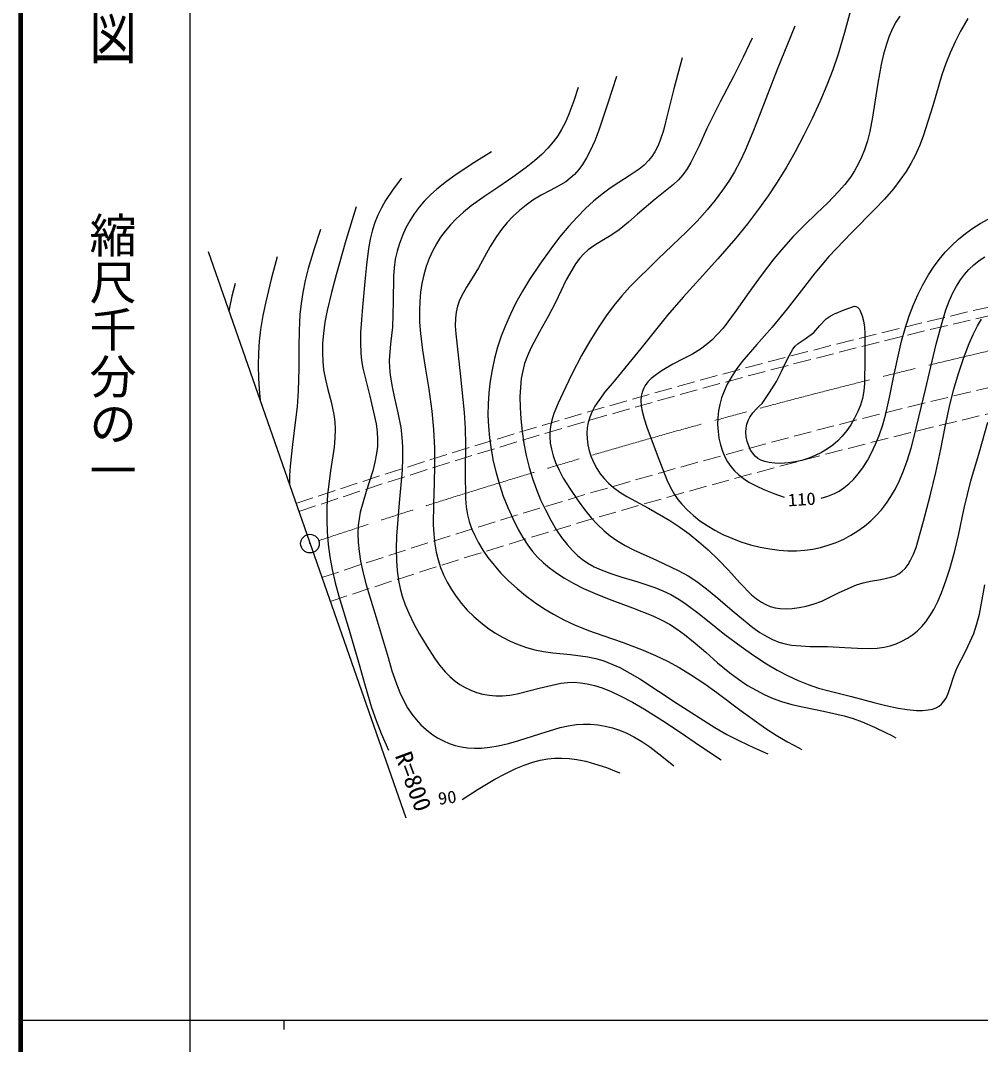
# Model space of a CAD drawing. Units: millimetres, scale not verified. Extents: x 40000 to 680000, y 20000 to 380000.
# Drawn here: x 40000 to 142063, y 202409 to 311340 of the extents above; entities that cross this region are included whole.
import ezdxf
from ezdxf.enums import TextEntityAlignment as Align

# ---------------------------------------------------------------- set-up
doc = ezdxf.new("R2010")
doc.units = ezdxf.units.MM
doc.header["$LTSCALE"] = 1000
doc.linetypes.add('CHAIN', pattern=[18.5, 12, -1.5, 3.5, -1.5])
doc.linetypes.add('USER1', pattern=[2.5, 1.875, -0.625])
for name, color, linetype, lineweight in [('M-BGD', 7, 'Continuous', 25), ('M-BMK', 2, 'CHAIN', 13), ('M-STR', 1, 'Continuous', 13), ('M-TTL', 2, 'Continuous', 140), ('M-TTL-BAND', 7, 'Continuous', 25)]:
    doc.layers.add(name, color=color, linetype=linetype, lineweight=lineweight)
doc.styles.add('@ＭＳ ゴシック', font='')
doc.styles.add('ＭＳ ゴシック', font='')
doc.styles.get('@ＭＳ ゴシック').set_extended_font_data('@MS Gothic')
doc.styles.get('ＭＳ ゴシック').set_extended_font_data('MS Gothic')

# ---------------------------------------------------------------- blocks, each defined once
blk = doc.blocks.new('BUHIN1')
at = {"color": 7, "linetype": 'Continuous', "lineweight": 25}
for radius in [995, 30]:
    blk.add_circle((0, 0), radius, dxfattribs=at)

msp = doc.modelspace()

# ---------------------------------------------------------------- linework, layer by layer
at = {"layer": 'M-BGD'}
msp.add_line((59937, 286749), (80950, 226532), dxfattribs=at)
for points in [[(128258, 312413), (127618, 310069), (126922, 307743), (126359, 306100), (125739, 304476), (124988, 302688), (124177, 300913), (123297, 299124), (122358, 297353), (121435, 295734), (120461, 294148), (119496, 292689), (118477, 291256), (117287, 289703), (116044, 288179), (114149, 285987), (112201, 283826), (110453, 281910), (108770, 279976), (105942, 276437), (102928, 272763), (102170, 271856), (101470, 270926), (101073, 270307), (100735, 269669), (100512, 269128), (100344, 268562), (100247, 268014), (100209, 267449), (100230, 266834), (100313, 266215), (100462, 265567), (100674, 264921), (100947, 264284), (101274, 263676), (101637, 263122), (102050, 262604), (102523, 262113), (103041, 261663), (103731, 261157), (104459, 260699), (106762, 259452), (109042, 258148), (110091, 257457), (111095, 256723), (112123, 255896), (113117, 255018), (114200, 253974), (115264, 252864), (116483, 251533), (117729, 250261), (118241, 249830), (118775, 249457), (119234, 249205), (119716, 249008), (120224, 248869), (120761, 248785), (121386, 248753), (122026, 248783), (122777, 248883), (123529, 249045), (124374, 249289), (125188, 249587), (127036, 250478), (128882, 251302), (129597, 251519), (130361, 251687), (131473, 251875), (132529, 252113), (132976, 252275), (133386, 252488), (133730, 252747), (134038, 253055), (134357, 253470), (134637, 253934), (134943, 254583), (135205, 255280), (136006, 258093), (136706, 260764), (137299, 263252), (137830, 265734), (138290, 268098), (138807, 270443), (139236, 272113), (139733, 273803), (140263, 275385), (140865, 276993), (141279, 277942), (141742, 278856), (142161, 279562)], [(133479, 311812), (133071, 311165), (132708, 310476), (132354, 309664), (132053, 308821), (131745, 307754), (131492, 306659), (131135, 304657), (130837, 302640), (130590, 301065), (130288, 299527), (130039, 298541), (129734, 297576), (129427, 296795), (129067, 296041), (128677, 295343), (128229, 294665), (127634, 293888), (126977, 293132), (125839, 291960), (124641, 290814), (123372, 289601), (122155, 288357), (121105, 287183), (120100, 285970), (118746, 284210), (117434, 282406), (116091, 280500), (114693, 278620), (114117, 277956), (113495, 277332), (112911, 276834), (112286, 276380), (111432, 275853), (110527, 275367), (109366, 274764), (108208, 274093), (107611, 273688), (107059, 273240), (106708, 272886), (106414, 272505), (106219, 272159), (106079, 271788), (105989, 271361), (105958, 270915), (105988, 270364), (106082, 269783), (106297, 268948), (106584, 268084), (107670, 265132), (108713, 262464), (109102, 261671), (109541, 260912), (109894, 260391), (110316, 259879), (110898, 259265), (111533, 258686), (112240, 258124), (112989, 257607), (113810, 257115), (114674, 256668), (115608, 256254), (116578, 255891), (117600, 255573), (118649, 255311), (119649, 255122), (120645, 254995), (121579, 254933), (122509, 254932), (123375, 254990), (124237, 255108), (125057, 255283), (125873, 255519), (126701, 255820), (127515, 256181), (128292, 256592), (129037, 257053), (129728, 257551), (130386, 258100), (130977, 258670), (131529, 259288), (132063, 259978), (132546, 260701), (133025, 261532), (133453, 262394), (133890, 263423), (134273, 264481), (134692, 265842), (135055, 267232), (136212, 272089), (137355, 276914), (137841, 278734), (138388, 280547), (138732, 281473), (139128, 282368), (139502, 283076), (139931, 283758), (140360, 284330), (140836, 284866), (141345, 285350), (141906, 285799), (142523, 286213)], [(140716, 311544), (139951, 310212), (139364, 309079), (138828, 307911), (138366, 306750), (137954, 305552), (136991, 302263), (135978, 299019), (135580, 297996), (135126, 296994), (134661, 296121), (134145, 295278), (133500, 294350), (132796, 293444), (131848, 292338), (130840, 291254), (128351, 288766), (125923, 286251), (124439, 284444), (122994, 282588), (121496, 280664), (119907, 278721), (118278, 276885), (116703, 275022), (116099, 274206), (115544, 273358), (115141, 272638), (114794, 271893), (114537, 271207), (114337, 270497), (114205, 269812), (114129, 269096), (114113, 268356), (114157, 267613), (114259, 266898), (114422, 266187), (114630, 265541), (114891, 264925), (115181, 264391), (115523, 263888), (115905, 263437), (116330, 263030), (116857, 262615), (117434, 262239), (118203, 261822), (119017, 261450), (120090, 261025), (121189, 260625)], [(122310, 310732), (120443, 306115), (118620, 301448), (117858, 299470), (117042, 297522), (116498, 296368), (115897, 295236), (115297, 294241), (114645, 293278), (113855, 292225), (113014, 291206), (111938, 290009), (110815, 288850), (107766, 285940), (104789, 283015), (103917, 282046), (103090, 281037), (102260, 279914), (101470, 278745), (100528, 277229), (99639, 275686), (98625, 273731), (97643, 271704), (97149, 270625), (96710, 269521), (96497, 268834), (96344, 268142), (96275, 267581), (96266, 267010), (96321, 266382), (96436, 265754), (96632, 265043), (96890, 264338), (97269, 263500), (97711, 262668), (98469, 261431), (99272, 260234), (99958, 259312), (100679, 258440), (101338, 257732), (102040, 257067), (102705, 256515), (103412, 256006), (104281, 255491), (105180, 255029), (107607, 253944), (110006, 252805), (110971, 252251), (111903, 251647), (112929, 250893), (113935, 250079), (115878, 248397), (117865, 246758), (118586, 246251), (119338, 245796), (119966, 245481), (120623, 245218), (121289, 245033), (121974, 244906), (122944, 244804), (123948, 244761), (125784, 244737), (127623, 244652), (128984, 244558), (130330, 244525), (131071, 244565), (131807, 244665), (132450, 244818), (133082, 245031), (133704, 245302), (134299, 245626), (134834, 245985), (135338, 246395), (135812, 246863), (136248, 247380), (136693, 248010), (137092, 248678), (137528, 249543), (137917, 250447), (138384, 251721), (138794, 253015), (139282, 254791), (139706, 256563), (140342, 259474), (141035, 262363), (141967, 265443), (142859, 268604)], [(117785, 309453), (116839, 307435), (115837, 305442), (114383, 302674), (112973, 299859), (112144, 298019), (111266, 296217), (110868, 295554), (110422, 294929), (109951, 294390), (109426, 293882), (107488, 292335), (105585, 290737), (104637, 289879), (103651, 289070), (102753, 288465), (101808, 287902), (101069, 287443), (100365, 286935), (99898, 286512), (99475, 286048), (99016, 285443), (98600, 284795), (98021, 283735), (97480, 282618), (96837, 281260), (96144, 279939), (95165, 278220), (94251, 276493), (93892, 275682), (93591, 274852), (93389, 274059), (93245, 273252), (93141, 272302), (93096, 271330), (93109, 270155), (93182, 268963), (93323, 267634), (93522, 266326), (93773, 265054), (94083, 263799), (94434, 262620), (94843, 261458), (95292, 260361), (95802, 259274), (96372, 258194), (96999, 257138), (97531, 256349), (98111, 255596), (98642, 254999), (99216, 254444), (99743, 254010), (100315, 253619), (100997, 253237), (101721, 252901), (102753, 252506), (103828, 252160), (105644, 251628), (107445, 251038), (108307, 250685), (109141, 250279), (109978, 249797), (110783, 249264), (112009, 248345), (113207, 247372), (114888, 246038), (116607, 244750), (117952, 243801), (119325, 242906), (120461, 242232), (121621, 241615), (122663, 241124), (123729, 240690), (124828, 240331), (125949, 240028), (128355, 239443), (130718, 238807), (131991, 238473), (133320, 238188), (134259, 238045), (135257, 237957), (135895, 237950), (136508, 238004), (136945, 238094), (137355, 238241), (137659, 238408), (137923, 238622), (138178, 238917), (138398, 239269), (138664, 239849), (138889, 240495), (139200, 241486), (139561, 242438), (140507, 244303), (141368, 246137), (141683, 247150), (141941, 248183), (142518, 251290)], [(110337, 307349), (109461, 304059), (108615, 300649), (108346, 299620), (108021, 298615), (107755, 297971), (107436, 297356), (107126, 296880), (106762, 296433), (106288, 295963), (105765, 295530), (104723, 294805), (103617, 294110), (102704, 293513), (101837, 292874), (100935, 292131), (100076, 291348), (99169, 290432), (98298, 289469), (97316, 288281), (96371, 287043), (95208, 285421), (94100, 283772), (93362, 282553), (92676, 281305), (92087, 280110), (91551, 278889), (91111, 277746), (90724, 276573), (90405, 275385), (90145, 274182), (89943, 272968), (89800, 271743), (89720, 270560), (89699, 269362), (89747, 268148), (89856, 266928), (90027, 265695), (90260, 264461), (90556, 263218), (90911, 261987), (91331, 260753), (91809, 259536), (92333, 258357), (92913, 257202), (93404, 256343), (93945, 255515), (94440, 254860), (94979, 254247), (95587, 253655), (96242, 253100), (97007, 252536), (97821, 252012), (98820, 251448), (99866, 250928), (101357, 250273), (102884, 249668), (105082, 248862), (107217, 248015), (108120, 247587), (108991, 247109), (109811, 246598), (110609, 246030), (111740, 245116), (112849, 244143), (114109, 243024), (115415, 241944), (116339, 241258), (117305, 240617), (118207, 240088), (119134, 239613), (120013, 239229), (120911, 238902), (122002, 238585), (123121, 238322), (125355, 237878), (127569, 237376), (128541, 237082), (129494, 236731), (130777, 236175), (132050, 235558), (132553, 235304), (133055, 235048)], [(103366, 305379), (102460, 302553), (101468, 299657), (101044, 298548), (100563, 297459), (100176, 296717), (99743, 296018), (99343, 295478), (98896, 294974), (98453, 294564), (97963, 294194), (97153, 293698), (96298, 293246), (95372, 292760), (94477, 292222), (93751, 291708), (93056, 291142), (92380, 290512), (91747, 289839), (91147, 289114), (90597, 288356), (89944, 287291), (89338, 286189), (88707, 285043), (88016, 283915), (87415, 282983), (86872, 282029), (86632, 281494), (86451, 280942), (86322, 280324), (86250, 279680), (86229, 278843), (86268, 277991), (86758, 273772), (87177, 269655), (87277, 267954), (87318, 266239), (87281, 263347), (87305, 260472), (87388, 259614), (87531, 258758), (87716, 258032), (87962, 257311), (88290, 256542), (88680, 255782), (89160, 254984), (89701, 254204), (90349, 253382), (91044, 252598), (91897, 251731), (92786, 250914), (93689, 250168), (94634, 249466), (95635, 248797), (96666, 248181), (97761, 247599), (98883, 247070), (100386, 246462), (101906, 245913), (104077, 245159), (106215, 244352), (107503, 243795), (108781, 243178), (110018, 242502), (111228, 241774), (112653, 240836), (114045, 239849), (116627, 237910), (119235, 236028), (120339, 235313), (121483, 234644), (122272, 234220), (123069, 233806)], [(99274, 304222), (98811, 302775), (98297, 301364), (97935, 300534), (97523, 299739), (97110, 299075), (96641, 298437), (96067, 297765), (95444, 297128), (94633, 296398), (93773, 295704), (92329, 294656), (90843, 293651), (89358, 292651), (87918, 291610), (87104, 290951), (86335, 290251), (85725, 289618), (85151, 288935), (84666, 288275), (84223, 287568), (83815, 286801), (83459, 286004), (83146, 285153), (82887, 284274), (82681, 283353), (82536, 282426), (82443, 281440), (82409, 280442), (82437, 279252), (82527, 278053), (82742, 276256), (83019, 274451), (83401, 272109), (83720, 269782), (83893, 267826), (84006, 265863), (84024, 264011), (83982, 262135), (83901, 259924), (83880, 257725), (83929, 256687), (84039, 255645), (84186, 254799), (84392, 253965), (84653, 253165), (84976, 252372), (85365, 251582), (85812, 250808), (86318, 250056), (86874, 249338), (87503, 248629), (88183, 247954), (88894, 247326), (89643, 246745), (90425, 246215), (91238, 245737), (92070, 245317), (92925, 244953), (93782, 244653), (94665, 244408), (95615, 244216), (96587, 244081), (98459, 243894), (100299, 243649), (101164, 243458), (102020, 243206), (102875, 242882), (103712, 242499), (104788, 241927), (105841, 241298), (109831, 238675), (113805, 236133), (115111, 235392), (116446, 234703), (117936, 234006), (119444, 233338)], [(90085, 297362), (88184, 296181), (86307, 294943), (85274, 294202), (84277, 293413), (83584, 292794), (82931, 292130), (82378, 291479), (81869, 290787), (81396, 290043), (80975, 289266), (80608, 288462), (80293, 287627), (80042, 286794), (79848, 285941), (79719, 285040), (79650, 284124), (79629, 281424), (79549, 278716), (79348, 276938), (79210, 275176), (79228, 274395), (79308, 273605), (79513, 272375), (79779, 271147), (80131, 269605), (80426, 268048), (80550, 267021), (80615, 265983), (80622, 264754), (80569, 263509), (80242, 260017), (79974, 256502), (79946, 255182), (79978, 253870), (80059, 252815), (80202, 251759), (80366, 250918), (80589, 250096), (80903, 249187), (81279, 248283), (81817, 247173), (82423, 246063), (83183, 244778), (84002, 243513), (84549, 242767), (85135, 242067), (85645, 241545), (86197, 241067), (86714, 240696), (87266, 240376), (87863, 240095), (88487, 239868), (89152, 239692), (89842, 239571), (90540, 239512), (91240, 239513), (92018, 239582), (92787, 239712), (95132, 240318), (97448, 240854), (98146, 240928), (98860, 240943), (99548, 240894), (100244, 240783), (101033, 240590), (101824, 240335), (102804, 239944), (103764, 239496), (105074, 238810), (106338, 238079), (108253, 236871), (110128, 235618), (112304, 234155), (114497, 232698)], [(80500, 294560), (79635, 293383), (78822, 292175), (78382, 291421), (77993, 290636), (77684, 289861), (77431, 289064), (77191, 288083), (77005, 287069), (76786, 285332), (76624, 283573), (76362, 280852), (76163, 278154), (76147, 277052), (76191, 275942), (76268, 275159), (76408, 274364), (77146, 271387), (77818, 268424), (77922, 267595), (77966, 266757), (77945, 266018), (77862, 265272), (77687, 264354), (77450, 263437), (76758, 261235), (76126, 259021), (75990, 258319), (75915, 257616), (75881, 256731), (75906, 255844), (76001, 254841), (76157, 253826), (76424, 252565), (76753, 251296), (77934, 247470), (79073, 243577), (79491, 242151), (79961, 240763), (80331, 239841), (80753, 238953), (81153, 238240), (81609, 237551), (82065, 236967), (82573, 236416), (83126, 235908), (83729, 235437), (84334, 235041), (84965, 234698), (85572, 234434), (86203, 234225), (86857, 234069), (87531, 233970), (88272, 233925), (89020, 233941), (89893, 234026), (90771, 234171), (91879, 234427), (92981, 234744), (95197, 235470), (97365, 236118), (98241, 236311), (99122, 236443), (99865, 236497), (100626, 236491), (101393, 236421), (102158, 236291), (102933, 236099), (103698, 235845), (104464, 235525), (105210, 235148), (106066, 234640), (106893, 234079), (108189, 233089), (109456, 232047)], [(75693, 291518), (74596, 287938), (73545, 284299), (73047, 282417), (72602, 280503), (72371, 279265), (72202, 278026), (72118, 276997), (72095, 275971), (72132, 275068), (72229, 274169), (72420, 273138), (72674, 272102), (73022, 270768), (73308, 269432), (73410, 268648), (73452, 267852), (73430, 266914), (73346, 265962), (72971, 263439), (72655, 260902), (72580, 259565), (72565, 258230), (72611, 256919), (72716, 255614), (72888, 254278), (73120, 252945), (73444, 251517), (73829, 250091), (74943, 246476), (76000, 242844), (76631, 240549), (77319, 238276), (77807, 236883), (78355, 235501), (78729, 234617), (79114, 233726)], [(125113, 260535), (125833, 260747), (126528, 261014), (127045, 261289), (127543, 261622), (128066, 262049), (128554, 262527), (129072, 263125), (129551, 263771), (130047, 264547), (130490, 265353), (130916, 266259), (131289, 267194), (131669, 268328), (131995, 269493), (132438, 271408), (132829, 273368), (133224, 275306), (133675, 277217), (134052, 278572), (134487, 279914), (134911, 281037), (135395, 282149), (135934, 283222), (136528, 284270), (137080, 285114), (137683, 285926), (138320, 286686), (139010, 287414), (139721, 288077), (140470, 288693), (141231, 289243), (142031, 289746), (142870, 290199)], [(71886, 289110), (71207, 287043), (70589, 284968), (70265, 283682), (70000, 282388), (69828, 281231), (69713, 280055), (69629, 278363), (69605, 276652), (69599, 274303), (69533, 271947), (69397, 270251), (69201, 268561), (68906, 266249), (68672, 263934), (68615, 262947), (68590, 261952)], [(67299, 286208), (66653, 283819), (66068, 281425), (65767, 279955), (65523, 278470), (65378, 277237), (65292, 275990), (65271, 274656), (65312, 273308), (65381, 272108), (65466, 270906)], [(62822, 283375), (62482, 282017), (62200, 280642), (62178, 280525), (62154, 280398)], [(121419, 275073), (121743, 275740), (122111, 276362), (122372, 276693), (122682, 276989), (123525, 277539), (124340, 278144), (124975, 278905), (125642, 279610), (126074, 279888), (126550, 280122), (127574, 280553), (128651, 280937), (128826, 280922), (128988, 280848), (129149, 280681), (129285, 280446), (129485, 279922), (129618, 279405), (129717, 278730), (129754, 278064), (129776, 275376), (129738, 272710), (129651, 271929), (129502, 271145), (129287, 270432), (129014, 269736), (128672, 269023), (128271, 268326), (127845, 267707), (127365, 267118), (126894, 266627), (126374, 266174), (125792, 265758), (125166, 265385), (124491, 265049), (123798, 264770), (123082, 264548), (122347, 264382), (121606, 264277), (120826, 264229), (120205, 264240), (119586, 264311), (119142, 264417), (118726, 264578), (118403, 264762), (118114, 264996), (117848, 265300), (117623, 265648), (117417, 266086), (117260, 266562), (117159, 267052), (117117, 267554), (117136, 267987), (117216, 268413), (117351, 268797), (117543, 269156), (117861, 269596), (118242, 270018), (118537, 270310), (118849, 270605)], [(118849, 270605), (119634, 271763), (120367, 272951), (120912, 273995), (121418, 275073)], [(86967, 228486), (88670, 229574), (90424, 230621), (91519, 231212), (92658, 231758), (93551, 232125), (94469, 232437), (95254, 232645), (96057, 232795), (96787, 232871), (97520, 232887), (98325, 232840), (99139, 232731), (100088, 232536), (101027, 232281), (102284, 231861), (103515, 231386), (103617, 231346), (103719, 231305)]]:
    msp.add_lwpolyline(points, dxfattribs=at)
at = {"layer": 'M-BMK'}
msp.add_arc((325192, -502665), 799894, 101.45462, 108.47742, dxfattribs=at)
at = {"layer": 'M-STR', "linetype": 'USER1'}
for points in [[(69285, 259962), (74015, 261533), (78768, 263082), (83521, 264597), (88293, 266085), (93065, 267540), (97855, 268969), (102645, 270365), (107452, 271736), (112258, 273075), (117083, 274382), (121905, 275659), (126745, 276909), (131582, 278129), (136437, 279316), (141290, 280473), (146160, 281603)], [(69582, 259110), (74308, 260682), (79060, 262231), (83812, 263747), (88584, 265234), (93355, 266688), (98145, 268116), (102934, 269511), (107740, 270881), (112545, 272220), (117370, 273527), (122192, 274803), (127031, 276053), (131868, 277273), (136723, 278460), (141575, 279615), (146444, 280745)], [(72035, 252081), (76765, 253649), (81519, 255196), (86272, 256710), (91045, 258197), (95817, 259651), (100608, 261077), (105399, 262471), (110207, 263838), (115014, 265173), (119840, 266478), (124664, 267751), (129505, 268998), (134344, 270213), (139201, 271396), (144055, 272547)], [(72924, 249531), (77660, 251102), (82414, 252649), (87169, 254163), (91942, 255649), (96715, 257102), (101508, 258528), (106299, 259921), (111108, 261287), (115916, 262621), (120743, 263925), (125568, 265197), (130410, 266442), (135250, 267656), (140108, 268837), (144964, 269987)]]:
    msp.add_lwpolyline(points, dxfattribs=at)
at = {"layer": 'M-TTL'}
msp.add_line((40000, 380000), (40000, 20000), dxfattribs=at)
at = {"layer": 'M-TTL-BAND'}
for p, q in [((58000, 370000), (58000, 20000)), ((40000, 205000), (579000, 205000)), ((68000, 205000), (68000, 204000))]:
    msp.add_line(p, q, dxfattribs=at)

# ---------------------------------------------------------------- block references
at = {"layer": 'M-BGD', "rotation": 359.0502}
msp.add_blockref('BUHIN1', (70775, 255690), dxfattribs=at)

# ---------------------------------------------------------------- texts
at = {"layer": 'M-BGD', "style": 'ＭＳ ゴシック'}
for s, height, rotation, width, p in [('110', 1320, 3.7, 1.1, (121648, 259258)), ('R=800', 1833, 290.3, 1.05, (79264, 232958)), ('90', 1320, 7.5, 1.1, (84525, 227508))]:
    msp.add_text(s, height=height, rotation=rotation, dxfattribs=dict(at, width=width)).set_placement(p, align=Align.BOTTOM_LEFT)
at = {"layer": 'M-TTL-BAND', "style": '@ＭＳ ゴシック', "width": 1.4}
msp.add_text('平  面  図', height=3666, rotation=270, dxfattribs=at).set_placement((49777, 306475), align=Align.MIDDLE_RIGHT)
at = {"layer": 'M-TTL-BAND', "style": '@ＭＳ ゴシック'}
msp.add_text('縮尺千分の一', height=3666, rotation=270, dxfattribs=at).set_placement((49777, 261030), align=Align.MIDDLE_RIGHT)

doc.saveas('drawing.dxf')
